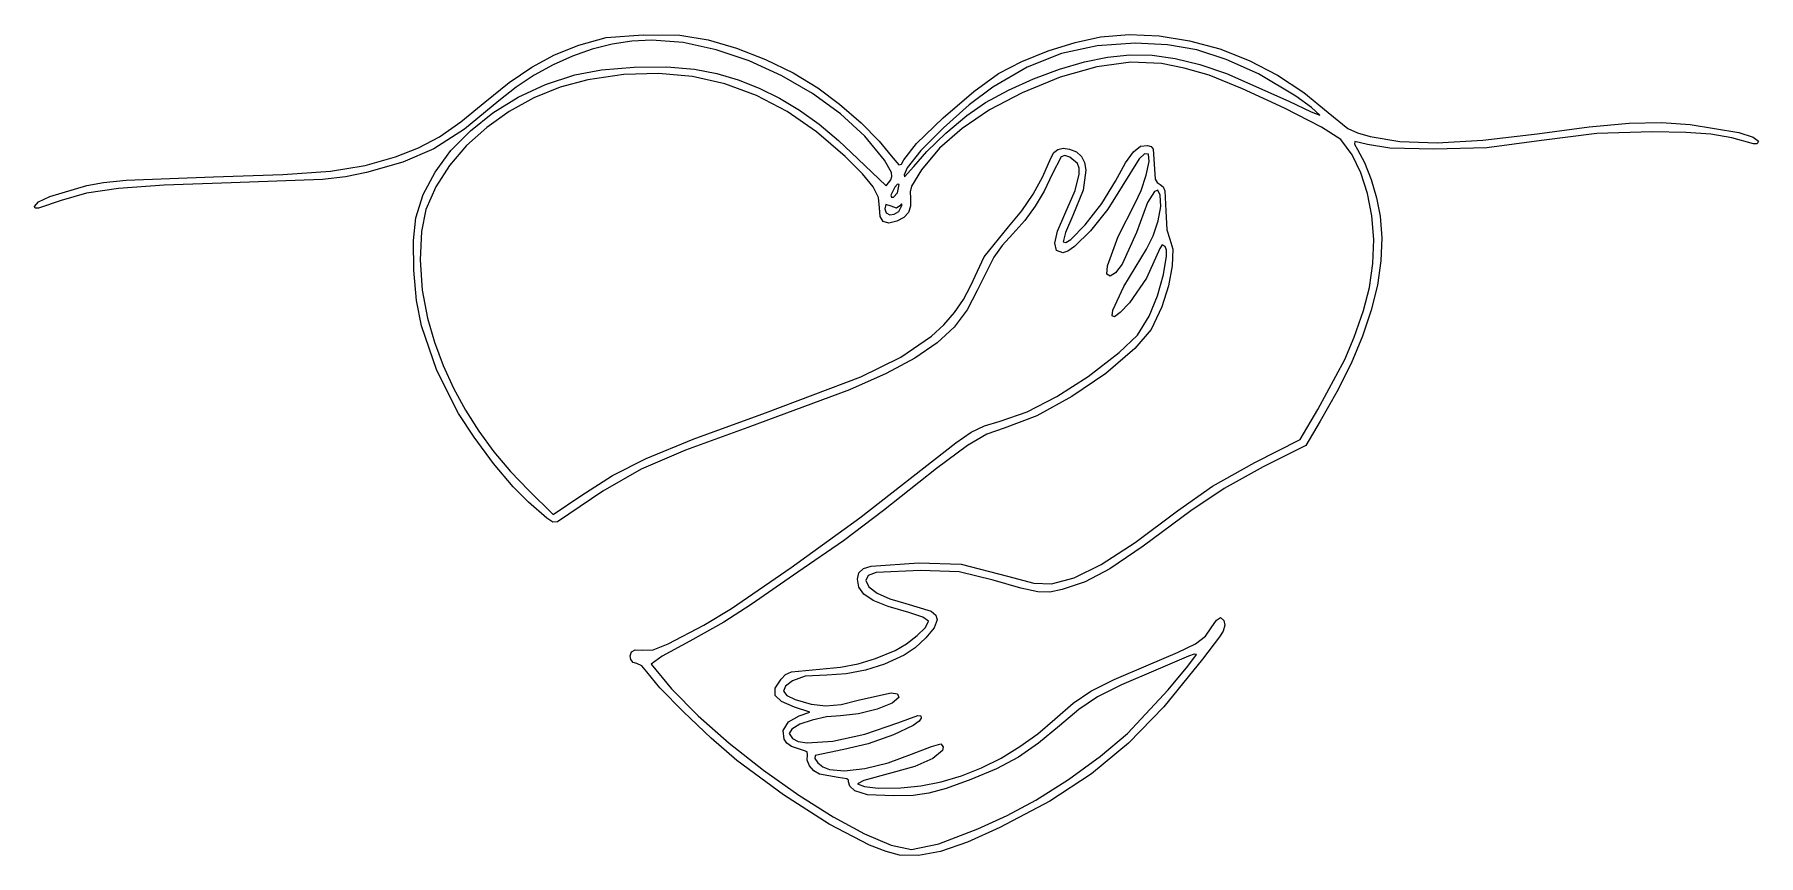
# Model space of a CAD drawing. Extents: x 924 to 1863, y 232 to 958.
# Drawn here: x 1392.8 to 1549.5, y 318.4 to 392.9 of the extents above; entities that cross this region are included whole.
import ezdxf

# ---------------------------------------------------------------- set-up
doc = ezdxf.new("R2010")
doc.units = 0

msp = doc.modelspace()

# ---------------------------------------------------------------- linework, layer by layer
at = {"layer": 'Layer 1'}
for p, q in [((1440.079084, 391.088236), (1442.2799, 391.98289)), ((1443.498961, 391.611501), (1441.70555, 390.98588)), ((1442.2799, 391.98289), (1444.783675, 392.669377)), ((1445.309534, 392.066581), (1443.498961, 391.611501)), ((1444.783675, 392.669377), (1448.1333, 392.90642)), ((1447.120629, 392.34449), (1445.309534, 392.066581)), ((1448.9156, 392.4386), (1447.120629, 392.34449)), ((1448.1333, 392.90642), (1451.474337, 392.900356)), ((1451.781938, 392.212864), (1448.9156, 392.4386)), ((1451.474337, 392.900356), (1454.0314, 392.46971)), ((1454.767414, 391.567226), (1451.781938, 392.212864)), ((1454.0314, 392.46971), (1456.621578, 391.711819)), ((1456.621578, 391.711819), (1459.24905, 390.68714)), ((1484.941988, 391.459416), (1487.392233, 392.231539)), ((1489.395041, 391.931204), (1486.154775, 391.20881)), ((1487.392233, 392.231539), (1489.6728, 392.72582)), ((1492.8478, 392.16479), (1489.395041, 391.931204)), ((1489.6728, 392.72582), (1492.304122, 392.948139)), ((1492.304122, 392.948139), (1495.021186, 392.828981)), ((1495.763108, 392.02267), (1492.8478, 392.16479)), ((1495.021186, 392.828981), (1497.774679, 392.384711)), ((1498.426013, 391.552444), (1495.763108, 392.02267)), ((1497.774679, 392.384711), (1500.515288, 391.631694)), ((1500.515288, 391.631694), (1503.193697, 390.586294)), ((1438.020075, 389.982324), (1440.079084, 391.088236)), ((1439.945946, 390.196346), (1438.236791, 389.249529)), ((1441.70555, 390.98588), (1439.945946, 390.196346)), ((1457.780324, 390.54904), (1454.767414, 391.567226)), ((1460.728963, 389.205661), (1457.780324, 390.54904)), ((1459.24905, 390.68714), (1461.758997, 389.463426)), ((1480.4211, 389.40099), (1482.544223, 390.489288)), ((1482.544223, 390.489288), (1484.941988, 391.459416)), ((1486.154775, 391.20881), (1483.021797, 389.965151)), ((1485.958009, 389.78934), (1488.2463, 390.46809)), ((1488.2463, 390.46809), (1490.328267, 390.89911)), ((1492.428883, 390.426522), (1489.339013, 390.005324)), ((1490.328267, 390.89911), (1492.353452, 391.103026)), ((1492.353452, 391.103026), (1494.383813, 391.067867)), ((1495.2176, 390.32355), (1492.428883, 390.426522)), ((1494.383813, 391.067867), (1496.481313, 390.781661)), ((1497.29975, 389.891835), (1495.2176, 390.32355)), ((1496.481313, 390.781661), (1498.70791, 390.232436)), ((1501.099661, 390.688316), (1498.426013, 391.552444)), ((1498.70791, 390.232436), (1501.125567, 389.40822)), ((1504.0472, 389.36449), (1501.099661, 390.688316)), ((1503.193697, 390.586294), (1505.760595, 389.264877)), ((1433.761, 386.7915), (1435.961253, 388.578847)), ((1435.961253, 388.578847), (1438.020075, 389.982324)), ((1438.236791, 389.249529), (1436.594728, 388.152057)), ((1439.266771, 388.407631), (1441.9155, 389.28398)), ((1443.1062, 388.83022), (1440.60088, 388.155011)), ((1441.9155, 389.28398), (1444.357923, 389.730753)), ((1446.374245, 389.315044), (1443.1062, 388.83022)), ((1444.357923, 389.730753), (1447.313188, 389.982416)), ((1449.539342, 389.414182), (1446.374245, 389.315044)), ((1447.313188, 389.982416), (1450.287933, 390.015299)), ((1452.603571, 389.127017), (1449.539342, 389.414182)), ((1450.287933, 390.015299), (1452.7888, 389.80573)), ((1455.569013, 388.452927), (1452.603571, 389.127017)), ((1452.7888, 389.80573), (1454.816058, 389.393409)), ((1454.816058, 389.393409), (1456.774306, 388.819043)), ((1458.437746, 387.391295), (1455.569013, 388.452927)), ((1456.774306, 388.819043), (1458.673633, 388.077096)), ((1463.521624, 387.584443), (1460.728963, 389.205661)), ((1461.758997, 389.463426), (1463.9966, 388.10843)), ((1478.164884, 387.761567), (1480.4211, 389.40099)), ((1483.021797, 389.965151), (1479.8909, 388.16777)), ((1481.335903, 387.88895), (1483.613375, 388.912699)), ((1486.025436, 389.076284), (1482.5656, 387.65573)), ((1483.613375, 388.912699), (1485.958009, 389.78934)), ((1489.339013, 390.005324), (1486.025436, 389.076284)), ((1499.5706, 389.24178), (1497.29975, 389.891835)), ((1502.598255, 388.021416), (1499.5706, 389.24178)), ((1501.125567, 389.40822), (1506.7819, 386.88693)), ((1507.436937, 387.348547), (1504.0472, 389.36449)), ((1505.760595, 389.264877), (1508.166667, 387.683807)), ((1435.0364, 386.91056), (1431.890658, 384.356835)), ((1434.485759, 385.829449), (1436.776439, 387.243758)), ((1436.594728, 388.152057), (1435.0364, 386.91056)), ((1438.20905, 387.19016), (1435.969038, 385.966373)), ((1436.776439, 387.243758), (1439.266771, 388.407631)), ((1440.60088, 388.155011), (1438.20905, 387.19016)), ((1461.211852, 385.941501), (1458.437746, 387.391295)), ((1458.673633, 388.077096), (1460.524125, 387.162036)), ((1460.524125, 387.162036), (1462.33587, 386.068329)), ((1466.066605, 385.732741), (1463.521624, 387.584443)), ((1463.9966, 388.10843), (1465.978041, 386.620349)), ((1475.386575, 385.373254), (1478.164884, 387.761567)), ((1479.8909, 388.16777), (1477.753047, 386.548983)), ((1479.2491, 386.76888), (1481.335903, 387.88895)), ((1482.5656, 387.65573), (1479.604453, 386.090459)), ((1506.393938, 386.252921), (1502.598255, 388.021416)), ((1506.7819, 386.88693), (1508.832525, 385.912289)), ((1508.863058, 386.322979), (1507.436937, 387.348547)), ((1508.166667, 387.683807), (1510.3626, 385.85945)), ((1431.571406, 384.999285), (1433.761, 386.7915)), ((1432.435988, 384.201789), (1434.485759, 385.829449)), ((1435.969038, 385.966373), (1433.919175, 384.514361)), ((1463.89341, 384.102926), (1461.211852, 385.941501)), ((1462.33587, 386.068329), (1464.118956, 384.790439)), ((1465.978041, 386.620349), (1467.9376, 384.920175)), ((1468.272198, 383.697908), (1466.066605, 385.732741)), ((1472.972053, 383.041316), (1475.386575, 385.373254)), ((1477.753047, 386.548983), (1475.41365, 384.471979)), ((1475.629637, 383.987228), (1477.541355, 385.580393)), ((1479.604453, 386.090459), (1477.105175, 384.414051)), ((1477.541355, 385.580393), (1479.2491, 386.76888)), ((1509.768627, 384.517361), (1506.393938, 386.252921)), ((1508.832525, 385.912289), (1509.6146, 385.61897)), ((1509.6146, 385.61897), (1508.863058, 386.322979)), ((1510.3626, 385.85945), (1512.160225, 384.405892)), ((1431.890658, 384.356835), (1429.120788, 382.57553)), ((1429.621775, 383.658156), (1431.571406, 384.999285)), ((1430.66838, 382.397865), (1432.435988, 384.201789)), ((1433.919175, 384.514361), (1432.09779, 382.864831)), ((1466.4845, 381.87495), (1463.89341, 384.102926)), ((1464.118956, 384.790439), (1465.88347, 383.322834)), ((1467.9376, 384.920175), (1469.590859, 383.271549)), ((1475.41365, 384.471979), (1473.372453, 382.409065)), ((1473.894452, 382.328651), (1475.629637, 383.987228)), ((1477.105175, 384.414051), (1475.047084, 382.610708)), ((1511.5333, 383.3958), (1509.768627, 384.517361)), ((1512.160225, 384.405892), (1513.020581, 384.020725)), ((1513.020581, 384.020725), (1514.1842, 383.67532)), ((1524.407609, 383.344965), (1529.3603, 383.93844)), ((1529.3603, 383.93844), (1534.08153, 384.557278)), ((1534.7843, 383.959315), (1529.7572, 383.30964)), ((1534.08153, 384.557278), (1537.731413, 384.890275)), ((1539.8114, 384.09104), (1534.7843, 383.959315)), ((1537.731413, 384.890275), (1540.667239, 384.959243)), ((1542.863902, 384.042747), (1539.8114, 384.09104)), ((1540.667239, 384.959243), (1543.2463, 384.78599)), ((1545.133038, 383.880933), (1542.863902, 384.042747)), ((1543.2463, 384.78599), (1547.6889, 384.04307)), ((1547.039905, 383.556567), (1545.133038, 383.880933)), ((1547.6889, 384.04307), (1548.995725, 383.631791)), ((1425.6399, 381.83987), (1427.711481, 382.645792)), ((1429.120788, 382.57553), (1426.299073, 381.33553)), ((1427.711481, 382.645792), (1429.621775, 383.658156)), ((1429.224192, 380.454765), (1430.66838, 382.397865)), ((1432.09779, 382.864831), (1430.543212, 381.048492)), ((1465.88347, 383.322834), (1467.6395, 381.65998)), ((1470.0467, 381.5273), (1468.272198, 383.697908)), ((1469.590859, 383.271549), (1470.6534, 381.93811)), ((1471.8072, 381.57102), (1472.972053, 383.041316)), ((1473.372453, 382.409065), (1472.1292, 380.83255)), ((1472.7163, 380.94393), (1473.894452, 382.328651)), ((1475.047084, 382.610708), (1473.4095, 380.66463)), ((1485.1719, 381.71515), (1485.442369, 382.214879)), ((1485.442369, 382.214879), (1485.806175, 382.51464)), ((1485.806175, 382.51464), (1486.279069, 382.622086)), ((1486.279069, 382.622086), (1486.8768, 382.54487)), ((1486.8768, 382.54487), (1487.493149, 382.289373)), ((1487.493149, 382.289373), (1487.945169, 381.877885)), ((1491.964734, 381.276467), (1492.6853, 382.298146)), ((1492.6853, 382.298146), (1493.314441, 382.79209)), ((1493.314441, 382.79209), (1493.9505, 382.86872)), ((1493.9505, 382.86872), (1494.287275, 382.778277)), ((1494.287275, 382.778277), (1494.47255, 382.545872)), ((1494.47255, 382.545872), (1494.5665, 381.16242)), ((1512.541516, 382.019826), (1511.5333, 383.3958)), ((1512.785375, 383.221033), (1512.758741, 382.997475)), ((1512.758741, 382.997475), (1513.0394, 382.50945)), ((1513.9484, 382.96996), (1512.785375, 383.221033)), ((1513.0394, 382.50945), (1513.677042, 381.319072)), ((1515.959263, 382.636109), (1513.9484, 382.96996)), ((1514.1842, 383.67532), (1516.887003, 383.214574)), ((1519.9676, 382.53307), (1515.959263, 382.636109)), ((1516.887003, 383.214574), (1520.272325, 383.104066)), ((1524.7781, 382.663798), (1519.9676, 382.53307)), ((1520.272325, 383.104066), (1524.407609, 383.344965)), ((1529.7572, 383.30964), (1524.7781, 382.663798)), ((1549.0056, 383.02062), (1547.039905, 383.556567)), ((1548.995725, 383.631791), (1549.4687, 383.24933)), ((1549.345488, 383.014724), (1549.0056, 383.02062)), ((1549.4687, 383.24933), (1549.345488, 383.014724)), ((1419.718162, 380.542494), (1422.86408, 381.051567)), ((1422.86408, 381.051567), (1425.6399, 381.83987)), ((1426.299073, 381.33553), (1422.9978, 380.40572)), ((1430.543212, 381.048492), (1429.293773, 379.096052)), ((1468.075517, 380.28958), (1466.4845, 381.87495)), ((1467.6395, 381.65998), (1470.2099, 379.20942)), ((1470.689163, 380.4117), (1470.0467, 381.5273)), ((1470.6534, 381.93811), (1471.3752, 381.105935)), ((1471.3752, 381.105935), (1471.616119, 381.179916)), ((1471.616119, 381.179916), (1471.8072, 381.57102)), ((1472.1292, 380.83255), (1471.834384, 380.208817)), ((1471.881775, 380.028541), (1472.7163, 380.94393)), ((1473.4095, 380.66463), (1472.50865, 379.183466)), ((1472.7163, 380.94393), (1472.7163, 380.94393)), ((1484.446253, 380.043091), (1485.1719, 381.71515)), ((1486.105075, 381.820354), (1485.2988, 380.26776)), ((1486.448944, 381.951096), (1486.105075, 381.820354)), ((1486.9097, 381.80028), (1486.448944, 381.951096)), ((1487.599556, 381.222259), (1486.9097, 381.80028)), ((1487.746341, 380.79851), (1487.599556, 381.222259)), ((1487.7589, 380.261704), (1487.746341, 380.79851)), ((1487.945169, 381.877885), (1488.232516, 381.317049)), ((1488.232516, 381.317049), (1488.35485, 380.613509)), ((1491.0544, 379.61663), (1491.964734, 381.276467)), ((1493.184275, 381.649156), (1491.6648, 379.18337)), ((1493.692528, 382.105939), (1493.184275, 381.649156)), ((1494.0493, 382.06487), (1493.692528, 382.105939)), ((1493.833425, 380.168203), (1494.096697, 381.402363)), ((1494.096697, 381.402363), (1494.0493, 382.06487)), ((1494.5665, 381.16242), (1494.663012, 379.797679)), ((1513.350423, 380.367123), (1512.541516, 382.019826)), ((1513.677042, 381.319072), (1514.277888, 379.781725)), ((1394.2432, 378.231017), (1397.5978, 379.24528)), ((1397.5978, 379.24528), (1399.104023, 379.517305)), ((1399.104023, 379.517305), (1401.179562, 379.711995)), ((1404.619933, 379.264314), (1400.455313, 378.973097)), ((1401.179562, 379.711995), (1409.1072, 380.00612)), ((1410.6947, 379.46833), (1404.619933, 379.264314)), ((1409.1072, 380.00612), (1415.399939, 380.223671)), ((1419.016825, 379.773053), (1410.6947, 379.46833)), ((1415.399939, 380.223671), (1419.718162, 380.542494)), ((1421.092766, 380.013558), (1419.016825, 379.773053)), ((1422.9978, 380.40572), (1421.092766, 380.013558)), ((1428.14468, 378.409574), (1429.224192, 380.454765)), ((1429.293773, 379.096052), (1428.3878, 377.03822)), ((1469.041213, 379.110136), (1468.075517, 380.28958)), ((1469.507727, 378.147902), (1469.041213, 379.110136)), ((1470.2099, 379.20942), (1470.6243, 379.74136)), ((1471.0113, 379.09268), (1470.6228, 378.36508)), ((1470.6243, 379.74136), (1470.732514, 380.059943)), ((1470.732514, 380.059943), (1470.689163, 380.4117)), ((1471.257519, 379.338146), (1471.0113, 379.09268)), ((1471.256, 378.56958), (1471.390825, 379.310418)), ((1471.390825, 379.310418), (1471.257519, 379.338146)), ((1471.834384, 380.208817), (1471.881775, 380.028541)), ((1472.50865, 379.183466), (1472.384963, 378.653098)), ((1483.5695, 378.451965), (1484.446253, 380.043091)), ((1485.2988, 380.26776), (1484.570892, 378.72674)), ((1487.374944, 378.779229), (1487.7589, 380.261704)), ((1488.35485, 380.613509), (1488.103106, 378.804893)), ((1489.806764, 377.605252), (1491.0544, 379.61663)), ((1491.6648, 379.18337), (1490.342306, 377.076532)), ((1493.372191, 378.771641), (1493.833425, 380.168203)), ((1494.663012, 379.797679), (1494.823886, 379.490584)), ((1494.823886, 379.490584), (1495.0956, 379.31034)), ((1495.0956, 379.31034), (1495.375837, 379.1179)), ((1495.375837, 379.1179), (1495.536675, 378.753074)), ((1513.952347, 378.495623), (1513.350423, 380.367123)), ((1514.277888, 379.781725), (1514.774389, 378.095833)), ((1392.8353, 377.3359), (1393.214434, 377.735898)), ((1395.262, 377.85841), (1393.213075, 377.16754)), ((1393.214434, 377.735898), (1394.2432, 378.231017)), ((1397.552211, 378.527017), (1395.262, 377.85841)), ((1400.455313, 378.973097), (1397.552211, 378.527017)), ((1427.4711, 376.29938), (1428.14468, 378.409574)), ((1469.6012, 377.21416), (1469.507727, 378.147902)), ((1470.19195, 377.493959), (1470.0937, 377.10211)), ((1470.6565, 377.33938), (1470.19195, 377.493959)), ((1470.6228, 378.36508), (1470.698408, 378.176468)), ((1470.698408, 378.176468), (1470.877188, 378.163198)), ((1470.877188, 378.163198), (1471.256, 378.56958)), ((1471.256, 378.56958), (1471.256, 378.56958)), ((1471.60845, 377.56741), (1471.4462, 377.39618)), ((1471.6771, 377.47638), (1471.60845, 377.56741)), ((1472.384963, 378.653098), (1472.4088, 378.0813)), ((1472.4088, 378.0813), (1472.419127, 377.343656)), ((1482.534197, 376.929636), (1483.5695, 378.451965)), ((1484.570892, 378.72674), (1483.754663, 377.340215)), ((1486.4349, 376.63545), (1487.374944, 378.779229)), ((1488.103106, 378.804893), (1487.1872, 376.50519)), ((1488.296862, 375.669602), (1489.806764, 377.605252)), ((1491.276588, 374.600359), (1492.8257, 377.62193)), ((1492.8257, 377.62193), (1493.372191, 378.771641)), ((1493.9568, 377.6793), (1492.9584, 374.97609)), ((1494.5852, 378.69484), (1493.9568, 377.6793)), ((1494.902687, 378.79668), (1494.5852, 378.69484)), ((1495.1058, 378.34178), (1494.902687, 378.79668)), ((1495.15842, 377.31396), (1495.1058, 378.34178)), ((1495.536675, 378.753074), (1495.6293, 376.931)), ((1514.339613, 376.463254), (1513.952347, 378.495623)), ((1514.774389, 378.095833), (1515.099, 376.45982)), ((1392.901131, 377.1628), (1392.8353, 377.3359)), ((1393.213075, 377.16754), (1392.901131, 377.1628)), ((1427.270958, 374.247589), (1427.4711, 376.29938)), ((1428.3878, 377.03822), (1427.991252, 375.04229)), ((1469.658348, 376.422275), (1469.6012, 377.21416)), ((1469.936063, 375.96117), (1469.658348, 376.422275)), ((1470.44457, 375.823052), (1469.936063, 375.96117)), ((1470.0937, 377.10211), (1470.219603, 376.739571)), ((1470.219603, 376.739571), (1470.535275, 376.571103)), ((1471.1941, 376.00013), (1470.44457, 375.823052)), ((1470.535275, 376.571103), (1470.947659, 376.612893)), ((1471.1496, 377.174936), (1470.6565, 377.33938)), ((1470.947659, 376.612893), (1471.3637, 376.88113)), ((1471.4462, 377.39618), (1471.1496, 377.174936)), ((1471.828342, 376.331436), (1471.1941, 376.00013)), ((1471.3637, 376.88106), (1471.6771, 377.47638)), ((1471.3637, 376.88113), (1471.3637, 376.88106)), ((1472.231163, 376.769822), (1471.828342, 376.331436)), ((1472.419127, 377.343656), (1472.231163, 376.769822)), ((1481.3329, 375.46397), (1482.534197, 376.929636)), ((1482.819427, 376.061472), (1481.7345, 374.8438)), ((1483.754663, 377.340215), (1482.819427, 376.061472)), ((1485.775186, 375.082324), (1486.4349, 376.63545)), ((1487.1872, 376.50519), (1486.514087, 374.96721)), ((1490.342306, 377.076532), (1488.78615, 375.122523)), ((1494.483773, 374.673658), (1494.933963, 376.024273)), ((1494.933963, 376.024273), (1495.15842, 377.31396)), ((1495.6293, 376.931), (1495.722, 375.213964)), ((1514.504545, 374.327947), (1514.339613, 376.463254)), ((1515.099, 376.45982), (1515.2522, 374.465957)), ((1427.991252, 375.04229), (1427.886313, 372.479011)), ((1479.1279, 372.74204), (1481.3329, 375.46397)), ((1481.7345, 374.8438), (1480.756313, 373.772061)), ((1485.527438, 373.986874), (1485.775186, 375.082324)), ((1486.514087, 374.96721), (1486.308, 374.12766)), ((1486.97913, 374.335225), (1488.296862, 375.669602)), ((1488.78615, 375.122523), (1487.319544, 373.684097)), ((1490.3175, 371.93692), (1491.276588, 374.600359)), ((1492.9584, 374.97609), (1491.644313, 372.088115)), ((1493.8592, 373.46306), (1494.483773, 374.673658)), ((1495.722, 375.213964), (1495.9953, 374.34781)), ((1515.2522, 374.465957), (1515.167272, 372.376277)), ((1427.309663, 371.547691), (1427.270958, 374.247589)), ((1480.756313, 373.772061), (1480.0017, 372.734455)), ((1485.69112, 373.337851), (1485.527438, 373.986874)), ((1486.2657, 373.12401), (1485.69112, 373.337851)), ((1486.720826, 373.271589), (1486.2657, 373.12401)), ((1486.308, 374.12766), (1486.534337, 374.057744)), ((1486.534337, 374.057744), (1486.97913, 374.335225)), ((1487.319544, 373.684097), (1486.720826, 373.271589)), ((1491.810903, 370.060066), (1493.8592, 373.46306)), ((1495.0749, 373.49898), (1493.854337, 370.808751)), ((1495.276525, 373.833564), (1495.0749, 373.49898)), ((1495.5614, 373.69129), (1495.276525, 373.833564)), ((1495.420375, 371.15913), (1495.686516, 372.806401)), ((1495.679227, 373.372087), (1495.5614, 373.69129)), ((1495.686516, 372.806401), (1495.679227, 373.372087)), ((1495.9953, 374.34781), (1496.262777, 373.4409)), ((1496.262777, 373.4409), (1496.209487, 371.945576)), ((1514.43947, 372.147632), (1514.504545, 374.327947)), ((1427.557261, 368.772563), (1427.309663, 371.547691)), ((1427.886313, 372.479011), (1428.067442, 369.73293)), ((1477.9068, 370.14073), (1479.1279, 372.74204)), ((1480.0017, 372.734455), (1478.4846, 369.68443)), ((1490.2615, 371.191578), (1490.3175, 371.93692)), ((1491.055702, 371.288607), (1490.5661, 371.00734)), ((1491.644313, 372.088115), (1491.055702, 371.288607)), ((1496.209487, 371.945576), (1495.865855, 370.116647)), ((1514.136713, 369.98024), (1514.43947, 372.147632)), ((1515.167272, 372.376277), (1514.844177, 370.190636)), ((1428.067442, 369.73293), (1428.5291, 367.18859)), ((1477.226416, 368.863718), (1477.9068, 370.14073)), ((1478.4846, 369.68443), (1477.570685, 367.931493)), ((1490.5661, 371.00734), (1490.2615, 371.191578)), ((1490.811125, 367.907236), (1491.810903, 370.060066)), ((1493.854337, 370.808751), (1492.3331, 368.55995)), ((1494.864772, 369.196566), (1495.420375, 371.15913)), ((1495.865855, 370.116647), (1495.2623, 368.20892)), ((1513.5886, 367.8837), (1514.136713, 369.98024)), ((1514.844177, 370.190636), (1514.282875, 367.908893)), ((1427.9838, 366.49508), (1427.557261, 368.772563)), ((1476.415331, 367.681473), (1477.226416, 368.863718)), ((1492.3331, 368.55995), (1491.483042, 367.682609)), ((1494.1215, 367.3658), (1494.864772, 369.196566)), ((1495.2623, 368.20892), (1494.274975, 366.165979)), ((1428.5291, 367.18859), (1429.175594, 365.007117)), ((1474.338, 365.548895), (1475.45778, 366.580897)), ((1475.45778, 366.580897), (1476.415331, 367.681473)), ((1477.570685, 367.931493), (1476.397327, 366.368594)), ((1490.733804, 367.393999), (1490.811125, 367.907236)), ((1490.953859, 367.306541), (1490.733804, 367.393999)), ((1491.483042, 367.682609), (1490.953859, 367.306541)), ((1493.03995, 365.646258), (1494.1215, 367.3658)), ((1512.741861, 365.463154), (1513.5886, 367.8837)), ((1514.282875, 367.908893), (1513.483326, 365.530902)), ((1429.397763, 362.418359), (1427.9838, 366.49508)), ((1429.175594, 365.007117), (1429.968112, 362.886406)), ((1471.548694, 363.638227), (1474.338, 365.548895)), ((1476.397327, 366.368594), (1474.852908, 364.929093)), ((1491.3926, 364.04874), (1493.03995, 365.646258)), ((1494.274975, 366.165979), (1492.7907, 364.42021)), ((1511.887463, 363.41809), (1512.741861, 365.463154)), ((1513.483326, 365.530902), (1512.445491, 363.056522)), ((1467.9213, 361.8447), (1471.548694, 363.638227)), ((1472.825813, 363.546349), (1470.204421, 362.153721)), ((1474.852908, 364.929093), (1472.825813, 363.546349)), ((1488.568625, 361.875969), (1491.3926, 364.04874)), ((1492.7907, 364.42021), (1490.180114, 362.157733)), ((1509.4319, 358.8881), (1511.887463, 363.41809)), ((1431.3572, 358.52661), (1429.397763, 362.418359)), ((1429.968112, 362.886406), (1430.905888, 360.827771)), ((1459.2458, 358.57178), (1467.9213, 361.8447)), ((1470.204421, 362.153721), (1466.877117, 360.684569)), ((1485.7334, 360.061839), (1488.568625, 361.875969)), ((1490.180114, 362.157733), (1487.094937, 360.051354)), ((1512.445491, 363.056522), (1511.169329, 360.485609)), ((1430.905888, 360.827771), (1431.98815, 358.832524)), ((1466.877117, 360.684569), (1457.6583, 357.25013)), ((1511.169329, 360.485609), (1509.6548, 357.81802)), ((1431.98815, 358.832524), (1433.214131, 356.901979)), ((1483.0199, 358.68288), (1485.7334, 360.061839)), ((1487.094937, 360.051354), (1483.895367, 358.32097)), ((1507.8195, 356.16155), (1509.4319, 358.8881)), ((1432.773594, 356.361653), (1431.3572, 358.52661)), ((1457.6583, 357.25013), (1451.967567, 355.188071)), ((1452.693636, 356.175843), (1459.2458, 358.57178)), ((1477.933425, 356.816085), (1479.150831, 357.393007)), ((1479.150831, 357.393007), (1480.5611, 357.81562)), ((1480.9416, 357.18648), (1479.365005, 356.647474)), ((1480.5611, 357.81562), (1483.0199, 358.68288)), ((1483.895367, 358.32097), (1480.9416, 357.18648)), ((1509.6548, 357.81802), (1508.326, 355.60895)), ((1434.5453, 353.993055), (1432.773594, 356.361653)), ((1433.214131, 356.901979), (1434.583063, 355.03745)), ((1448.405937, 354.434361), (1452.693636, 356.175843)), ((1474.5916, 354.33245), (1476.537481, 355.868138)), ((1477.608437, 355.6286), (1474.776052, 353.519143)), ((1476.537481, 355.868138), (1477.933425, 356.816085)), ((1479.365005, 356.647474), (1477.608437, 355.6286)), ((1503.7071, 354.06013), (1507.8195, 356.16155)), ((1508.326, 355.60895), (1504.4743, 353.67468)), ((1436.314456, 351.874319), (1434.5453, 353.993055)), ((1434.583063, 355.03745), (1436.094175, 353.240249)), ((1445.34177, 352.880786), (1448.405937, 354.434361)), ((1451.967567, 355.188071), (1447.963238, 353.456805)), ((1467.828287, 349.032041), (1474.5916, 354.33245)), ((1499.874213, 351.918179), (1503.7071, 354.06013)), ((1436.094175, 353.240249), (1437.7467, 351.51169)), ((1442.4602, 351.04857), (1445.34177, 352.880786)), ((1447.963238, 353.456805), (1444.477814, 351.478017)), ((1474.776052, 353.519143), (1469.972, 349.70839)), ((1504.4743, 353.67468), (1500.912438, 351.704003)), ((1437.7232, 350.45895), (1436.314456, 351.874319)), ((1437.7467, 351.51169), (1439.9494, 349.34624)), ((1439.9494, 349.34624), (1442.4602, 351.04857)), ((1444.477814, 351.478017), (1440.3438, 348.67339)), ((1496.6843, 349.68301), (1499.874213, 351.918179)), ((1500.912438, 351.704003), (1497.8863, 349.66605)), ((1439.3707, 349.02709), (1437.7232, 350.45895)), ((1469.972, 349.70839), (1466.344062, 346.946248)), ((1492.833877, 346.799875), (1496.6843, 349.68301)), ((1497.8863, 349.66605), (1493.568695, 346.460279)), ((1439.930075, 348.638264), (1439.3707, 349.02709)), ((1440.3438, 348.67339), (1439.930075, 348.638264)), ((1461.5716, 344.53294), (1467.828287, 349.032041)), ((1466.344062, 346.946248), (1462.175, 344.10855)), ((1489.757163, 344.800154), (1492.833877, 346.799875)), ((1493.568695, 346.460279), (1490.547588, 344.425734)), ((1468.157383, 344.439264), (1468.8401, 344.65885)), ((1468.8401, 344.65885), (1473.166475, 344.953172)), ((1473.166475, 344.953172), (1477.0343, 344.83579)), ((1477.0343, 344.83579), (1481.2265, 343.73599)), ((1487.281817, 343.584024), (1489.757163, 344.800154)), ((1456.1477, 340.815), (1461.5716, 344.53294)), ((1462.175, 344.10855), (1457.9416, 341.15809)), ((1467.597748, 343.472644), (1467.741038, 344.040087)), ((1467.7342, 342.74826), (1467.597748, 343.472644)), ((1467.741038, 344.040087), (1468.157383, 344.439264)), ((1468.563913, 343.799286), (1468.3739, 343.35696)), ((1468.3739, 343.35696), (1468.641503, 342.777708)), ((1469.292725, 344.067968), (1468.563913, 343.799286)), ((1473.3194, 344.25801), (1469.292725, 344.067968)), ((1476.8484, 344.147004), (1473.3194, 344.25801)), ((1479.934, 343.38586), (1476.8484, 344.147004)), ((1482.452148, 342.651551), (1479.934, 343.38586)), ((1481.2265, 343.73599), (1483.6324, 343.094579)), ((1483.6324, 343.094579), (1485.2355, 343.05166)), ((1485.2355, 343.05166), (1487.281817, 343.584024)), ((1488.277886, 343.229589), (1486.2145, 342.53902)), ((1490.547588, 344.425734), (1488.277886, 343.229589)), ((1468.170439, 342.105505), (1467.7342, 342.74826)), ((1469.038988, 341.523384), (1468.170439, 342.105505)), ((1468.641503, 342.777708), (1469.3895, 342.201206)), ((1470.392842, 340.974944), (1469.038988, 341.523384)), ((1469.3895, 342.201206), (1470.535672, 341.675309)), ((1470.535672, 341.675309), (1471.9978, 341.24787)), ((1483.991613, 342.312385), (1482.452148, 342.651551)), ((1485.072395, 342.298247), (1483.991613, 342.312385)), ((1486.2145, 342.53902), (1485.072395, 342.298247)), ((1453.6364, 339.293021), (1456.1477, 340.815)), ((1457.9416, 341.15809), (1455.47765, 339.571885)), ((1472.285, 340.43323), (1470.392842, 340.974944)), ((1471.9978, 341.24787), (1474.296438, 340.564521)), ((1473.5403, 340.02553), (1472.285, 340.43323)), ((1474.0624, 339.67228), (1473.5403, 340.02553)), ((1474.296438, 340.564521), (1474.735614, 340.213985)), ((1474.735614, 340.213985), (1474.8562, 339.77792)), ((1500.2223, 339.750134), (1500.6014, 339.98151)), ((1500.6014, 339.98151), (1500.90057, 339.722225)), ((1450.4156, 337.60611), (1453.6364, 339.293021)), ((1455.47765, 339.571885), (1452.3666, 337.85011)), ((1472.058873, 337.586911), (1473.042163, 338.341699)), ((1473.042163, 338.341699), (1473.774895, 339.093807)), ((1473.774895, 339.093807), (1474.0624, 339.67228)), ((1474.565934, 339.06375), (1473.830525, 338.144211)), ((1474.8562, 339.77792), (1474.565934, 339.06375)), ((1499.23128, 338.30211), (1499.7553, 339.04754)), ((1499.7553, 339.04754), (1500.2223, 339.750134)), ((1500.840786, 338.750389), (1500.4937, 338.23061)), ((1500.978388, 339.279722), (1500.840786, 338.750389)), ((1500.90057, 339.722225), (1500.978388, 339.279722)), ((1446.94845, 336.498911), (1447.0663, 336.86222)), ((1447.0663, 336.86222), (1447.4227, 337.067675)), ((1447.4227, 337.067675), (1448.0674, 337.02284)), ((1448.0674, 337.02284), (1449.030375, 337.055549)), ((1449.030375, 337.055549), (1450.4156, 337.60611)), ((1452.3666, 337.85011), (1449.866612, 336.485944)), ((1469.231611, 336.265052), (1471.0197, 337.0004)), ((1471.0197, 337.0004), (1472.058873, 337.586911)), ((1472.853053, 337.235992), (1471.8366, 336.55578)), ((1473.830525, 338.144211), (1472.853053, 337.235992)), ((1494.0388, 335.68704), (1496.677089, 336.80061)), ((1496.677089, 336.80061), (1498.306563, 337.612716)), ((1498.306563, 337.612716), (1499.23128, 338.30211)), ((1500.4937, 338.23061), (1498.962, 336.19758)), ((1447.014275, 336.162112), (1446.94845, 336.498911)), ((1447.233363, 335.914253), (1447.014275, 336.162112)), ((1447.5753, 335.81776), (1447.233363, 335.914253)), ((1448.021838, 335.592452), (1447.5753, 335.81776)), ((1448.4722, 335.05075), (1448.021838, 335.592452)), ((1449.866612, 336.485944), (1448.8718, 335.75951)), ((1448.8718, 335.75951), (1450.7239, 333.50309)), ((1461.621688, 335.043549), (1464.1698, 335.30579)), ((1464.1698, 335.30579), (1466.060995, 335.480663)), ((1466.060995, 335.480663), (1467.663488, 335.779445)), ((1468.32275, 335.204641), (1466.576325, 334.869859)), ((1467.663488, 335.779445), (1469.231611, 336.265052)), ((1470.0724, 335.765648), (1468.32275, 335.204641)), ((1471.8366, 336.55578), (1470.0724, 335.765648)), ((1490.928697, 334.37105), (1494.0388, 335.68704)), ((1494.6999, 335.20868), (1491.591377, 333.883834)), ((1497.6765, 336.48286), (1494.6999, 335.20868)), ((1498.962, 336.19758), (1495.4265, 331.87733)), ((1495.827012, 333.433299), (1497.633052, 335.562521)), ((1497.633052, 335.562521), (1498.4041, 336.62564)), ((1498.190375, 336.670283), (1497.6765, 336.48286)), ((1498.4041, 336.62564), (1498.190375, 336.670283)), ((1449.658083, 333.607991), (1448.4722, 335.05075)), ((1460.125375, 333.570505), (1460.6641, 334.39772)), ((1460.6641, 334.39772), (1461.078736, 334.803465)), ((1461.0559, 333.739391), (1460.88565, 333.306418)), ((1461.6931, 334.23312), (1461.0559, 333.739391)), ((1461.078736, 334.803465), (1461.621688, 335.043549)), ((1462.839513, 334.650999), (1461.6931, 334.23312)), ((1464.8218, 334.7584), (1462.839513, 334.650999)), ((1466.576325, 334.869859), (1464.8218, 334.7584)), ((1488.82215, 333.311062), (1490.928697, 334.37105)), ((1491.591377, 333.883834), (1489.420288, 332.786613)), ((1451.794487, 331.417346), (1449.658083, 333.607991)), ((1450.7239, 333.50309), (1453.124224, 331.06295)), ((1460.13055, 332.910619), (1460.125375, 333.570505)), ((1460.708875, 332.357275), (1460.13055, 332.910619)), ((1461.8896, 331.84969), (1460.708875, 332.357275)), ((1460.88565, 333.306418), (1461.185275, 332.915613)), ((1461.185275, 332.915613), (1461.9577, 332.54839)), ((1461.9577, 332.54839), (1463.410495, 332.121145)), ((1463.410495, 332.121145), (1464.735013, 331.972149)), ((1464.735013, 331.972149), (1466.129523, 332.099848)), ((1466.129523, 332.099848), (1467.7923, 332.50269)), ((1467.7923, 332.50269), (1470.6679, 333.154121)), ((1470.761219, 332.201237), (1469.39775, 331.667003)), ((1470.6679, 333.154121), (1471.252209, 333.070147)), ((1471.3682, 332.71914), (1470.761219, 332.201237)), ((1471.252209, 333.070147), (1471.3682, 332.71914)), ((1485.5384, 330.75042), (1487.198828, 332.204909)), ((1487.198828, 332.204909), (1488.82215, 333.311062)), ((1489.420288, 332.786613), (1487.702555, 331.63739)), ((1492.1526, 329.46275), (1495.827012, 333.433299)), ((1454.315323, 329.034696), (1451.794487, 331.417346)), ((1453.124224, 331.06295), (1455.963873, 328.566043)), ((1460.857113, 329.728804), (1461.332214, 330.499051)), ((1461.332214, 330.499051), (1462.3165, 331.06453)), ((1463.2747, 331.38076), (1461.8896, 331.84969)), ((1462.3165, 331.06453), (1463.2747, 331.38076)), ((1463.483838, 330.677694), (1462.369211, 330.287343)), ((1464.782645, 330.95636), (1463.483838, 330.677694)), ((1466.068, 331.06857), (1464.782645, 330.95636)), ((1467.694456, 331.246194), (1466.068, 331.06857)), ((1469.39775, 331.667003), (1467.694456, 331.246194)), ((1471.2846, 330.42073), (1473.088113, 331.097183)), ((1473.206575, 330.559603), (1472.670822, 330.19225)), ((1473.088113, 331.097183), (1473.350002, 331.072178)), ((1473.4013, 330.84869), (1473.206575, 330.559603)), ((1473.350002, 331.072178), (1473.4013, 330.84869)), ((1484.005012, 329.436948), (1485.5384, 330.75042)), ((1487.702555, 331.63739), (1485.9541, 330.15654)), ((1495.4265, 331.87733), (1492.221389, 328.571886)), ((1456.6545, 327.01592), (1454.315323, 329.034696)), ((1460.936055, 328.93127), (1460.857113, 329.728804)), ((1461.197311, 328.577733), (1460.936055, 328.93127)), ((1461.6364, 329.84008), (1461.394925, 329.452205)), ((1461.394925, 329.452205), (1461.7134, 329.00472)), ((1462.369211, 330.287343), (1461.6364, 329.84008)), ((1461.7134, 329.00472), (1462.222669, 328.741157)), ((1465.366913, 328.77059), (1468.261983, 329.392561)), ((1468.261983, 329.392561), (1471.2846, 330.42073)), ((1470.866775, 329.340574), (1468.570241, 328.529313)), ((1472.670822, 330.19225), (1470.866775, 329.340574)), ((1482.369942, 328.258215), (1484.005012, 329.436948)), ((1485.9541, 330.15654), (1484.062578, 328.567241)), ((1489.677759, 327.38223), (1492.1526, 329.46275)), ((1455.963873, 328.566043), (1459.069377, 326.12861)), ((1461.6139, 328.28393), (1461.197311, 328.577733)), ((1462.7962, 327.88026), (1461.6139, 328.28393)), ((1462.222669, 328.741157), (1463.037886, 328.619687)), ((1463.046463, 327.775939), (1462.7962, 327.88026)), ((1463.032438, 327.038946), (1463.0535, 327.50406)), ((1463.037886, 328.619687), (1465.366913, 328.77059)), ((1463.0535, 327.50406), (1463.046463, 327.775939)), ((1463.7655, 327.46083), (1463.729967, 327.171452)), ((1466.3623, 327.99412), (1463.7655, 327.46083)), ((1468.570241, 328.529313), (1466.3623, 327.99412)), ((1470.38025, 326.804562), (1472.5243, 327.58069)), ((1472.5243, 327.58069), (1474.3191, 328.283587)), ((1474.3191, 328.283587), (1475.1836, 328.50302)), ((1475.327092, 327.916136), (1474.451288, 327.178309)), ((1475.1836, 328.50302), (1475.399527, 328.23829)), ((1475.399527, 328.23829), (1475.327092, 327.916136)), ((1480.653279, 327.223173), (1482.369942, 328.258215)), ((1484.062578, 328.567241), (1482.224625, 327.30708)), ((1486.77435, 325.271546), (1489.677759, 327.38223)), ((1492.221389, 328.571886), (1488.870938, 325.78877)), ((1460.875516, 323.883408), (1456.6545, 327.01592)), ((1459.069377, 326.12861), (1462.267262, 323.866895)), ((1463.24635, 326.530931), (1463.032438, 327.038946)), ((1463.636363, 326.074068), (1463.24635, 326.530931)), ((1464.1436, 325.76241), (1463.636363, 326.074068)), ((1463.729967, 327.171452), (1463.996788, 326.800202)), ((1463.996788, 326.800202), (1464.472689, 326.439052)), ((1464.472689, 326.439052), (1465.0644, 326.17997)), ((1465.0644, 326.17997), (1466.4286, 326.062578)), ((1466.4286, 326.062578), (1468.27445, 326.28465)), ((1470.715, 325.87984), (1468.1714, 325.1967)), ((1468.27445, 326.28465), (1470.38025, 326.804562)), ((1472.824489, 326.447042), (1470.715, 325.87984)), ((1474.451288, 327.178309), (1472.824489, 326.447042)), ((1477.055532, 325.619964), (1478.875113, 326.340772)), ((1480.237609, 326.253476), (1477.8989, 325.28385)), ((1478.875113, 326.340772), (1480.653279, 327.223173)), ((1482.224625, 327.30708), (1480.237609, 326.253476)), ((1465.8556, 325.45828), (1464.1436, 325.76241)), ((1466.649313, 325.328409), (1465.8556, 325.45828)), ((1466.801261, 325.210087), (1466.649313, 325.328409)), ((1466.8032, 325.05045), (1466.801261, 325.210087)), ((1466.9178, 324.671236), (1466.8032, 325.05045)), ((1467.3789, 324.24277), (1466.9178, 324.671236)), ((1468.504588, 323.874624), (1467.3789, 324.24277)), ((1468.1714, 325.1967), (1467.6, 324.8909)), ((1467.6, 324.8909), (1468.2517, 324.64144)), ((1468.2517, 324.64144), (1469.48915, 324.501864)), ((1469.48915, 324.501864), (1471.5492, 324.5166)), ((1471.5492, 324.5166), (1473.372486, 324.698927)), ((1473.372486, 324.698927), (1475.214627, 325.069699)), ((1475.656689, 324.472129), (1474.083788, 324.02604)), ((1475.214627, 325.069699), (1477.055532, 325.619964)), ((1477.8989, 325.28385), (1475.656689, 324.472129)), ((1483.823466, 323.390544), (1486.77435, 325.271546)), ((1488.870938, 325.78877), (1485.077892, 323.308984)), ((1465.04525, 321.229935), (1460.875516, 323.883408)), ((1462.267262, 323.866895), (1465.384059, 321.897142)), ((1470.8761, 323.79066), (1468.504588, 323.874624)), ((1472.662742, 323.835559), (1470.8761, 323.79066)), ((1474.083788, 324.02604), (1472.662742, 323.835559)), ((1485.077892, 323.308984), (1480.545, 320.91353)), ((1481.2062, 321.99907), (1483.823466, 323.390544)), ((1468.710984, 319.319224), (1465.04525, 321.229935)), ((1465.384059, 321.897142), (1468.246295, 320.335595)), ((1478.5451, 320.78602), (1481.2062, 321.99907)), ((1468.246295, 320.335595), (1470.680499, 319.298496)), ((1475.0115, 319.43996), (1478.5451, 320.78602)), ((1477.588309, 319.586916), (1475.163275, 318.750547)), ((1480.545, 320.91353), (1477.588309, 319.586916)), ((1470.213377, 318.724818), (1468.710984, 319.319224)), ((1471.42, 318.415), (1470.213377, 318.724818)), ((1470.680499, 319.298496), (1472.5132, 318.90209)), ((1471.4203, 318.41497), (1471.42, 318.415)), ((1473.147928, 318.37103), (1471.4203, 318.41497)), ((1472.5132, 318.90209), (1475.0115, 319.43992)), ((1475.163275, 318.750547), (1473.147928, 318.37103)), ((1475.0115, 319.43992), (1475.0115, 319.43996))]:
    msp.add_line(p, q, dxfattribs=at)

doc.saveas('drawing.dxf')
